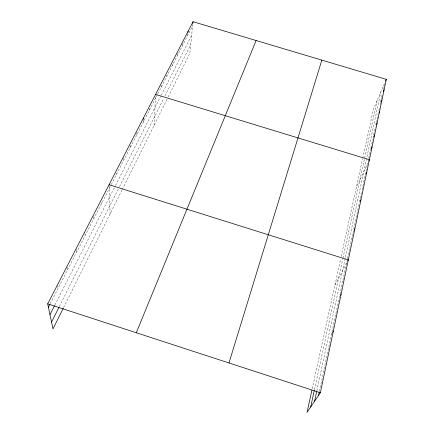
<?xml version="1.0" encoding="UTF-8"?>
<svg xmlns="http://www.w3.org/2000/svg" width="434" height="434" viewBox="0 0 434 434"><rect width="100%" height="100%" fill="white"/><g stroke="black" fill="none" stroke-linecap="round" stroke-linejoin="round"><path stroke-width="0.33" stroke-dasharray="2.17 1.63" d="M130.287 147.506L130.308 144.148M136.862 134.681L136.922 131.296M143.231 122.252L143.318 119.334M149.399 110.22L149.47 108.457M154.043 125.448L155.47 96.777M161.182 87.229L161.285 85.455M166.808 76.248L166.889 75.06M172.276 65.588L172.363 64.395M177.582 55.237L177.728 53.447M182.736 45.179L182.893 43.384M187.748 35.404L187.917 33.608M192.804 24.098L189.837 53.366L167.616 98.111M319.391 391.43L339.817 294.925M339.952 294.279L342.822 280.727M342.958 280.082L347.346 259.353M347.482 258.697L359.178 203.438M359.455 202.125L361.81 190.987M362.092 189.68L367.641 163.444L356.254 187.738M368.754 158.177L370.831 148.379M370.967 147.739L372.725 139.439M372.996 138.142L373.549 135.527M373.69 134.871L375.35 127.026M375.752 125.117L376.153 123.213M376.289 122.578L377.634 116.231M377.906 114.945L378.182 113.637M378.871 110.372L379.424 107.762M380.113 104.496L380.52 102.592M380.651 101.963L381.057 100.059M381.188 99.424L381.594 97.52M381.725 96.885L382.132 94.986M383.227 89.784L383.786 87.163M383.922 86.512L384.34 84.549M316.836 390.784L380.862 91.878M314.433 389.727L342.795 258.865M342.936 258.219L377.113 100.525M312.203 388.815L340.657 258.935M341.222 256.364L362.547 159.012M362.688 158.372L373.576 108.679L384.616 83.236M63.57 307.646L121.911 190.163M122.198 189.577L167.329 98.697M59.317 306.561L118.292 188.98M119.475 186.631L163.754 98.35M164.969 95.925L190.732 44.561M54.885 305.031L115.156 186.143M115.455 185.557L160.64 96.435M161.226 95.279L191.676 35.225M50.23 303.681L111.023 185.09M111.321 184.499L157.515 94.379M157.824 93.782L192.62 25.899M334.918 285.133L346.511 263.286M331.467 334.381L332.064 333.377M57.614 285.382L58.123 288.284M67.031 267.089L67.46 270.067M76.086 249.496L76.444 252.545M84.804 232.559L85.091 235.673M93.196 216.251L93.424 219.42M101.388 202.461L101.458 203.747M109.091 185.372L110.106 213.929M116.442 173.144L116.469 174.463M123.473 157.433L123.489 160.759"/><path stroke-width="0.65" d="M143.318 119.334L143.35 118.167M188.031 32.409L188.144 31.21M192.864 23.501L193.043 21.7L386.303 79.346L320.346 392.759L307.06 412.3L311.921 390.112M318.551 395.401L319.25 392.092M314.601 401.211L316.695 391.435M310.701 406.951L314.287 390.388M228.978 362.965L321.833 60.114M136.287 332.742L256.131 40.519M385.582 81.012L386.303 79.346M383.368 91.498L384.095 89.838M381.334 101.74L381.822 100.639M378.996 112.851L379.484 111.755M376.582 124.298L377.075 123.207M373.848 136.629L374.591 135.001M371.287 148.781L372.03 147.164M368.64 161.312L369.394 159.712L155.584 94.417M366.166 173.714L366.665 172.656M360.361 201.029L360.952 199.824M63.266 308.254L52.991 328.945L47.697 303.854L193.043 21.7M51.543 322.066L59.019 307.158M49.986 314.693L54.575 305.634M354.247 230.009L354.844 228.843M48.413 307.234L49.926 304.277M347.71 261.035L348.307 259.906L109.064 184.721M340.468 295.359L341.07 294.29M332.666 332.368L333.269 331.364M47.697 303.854L320.346 392.759"/></g></svg>
